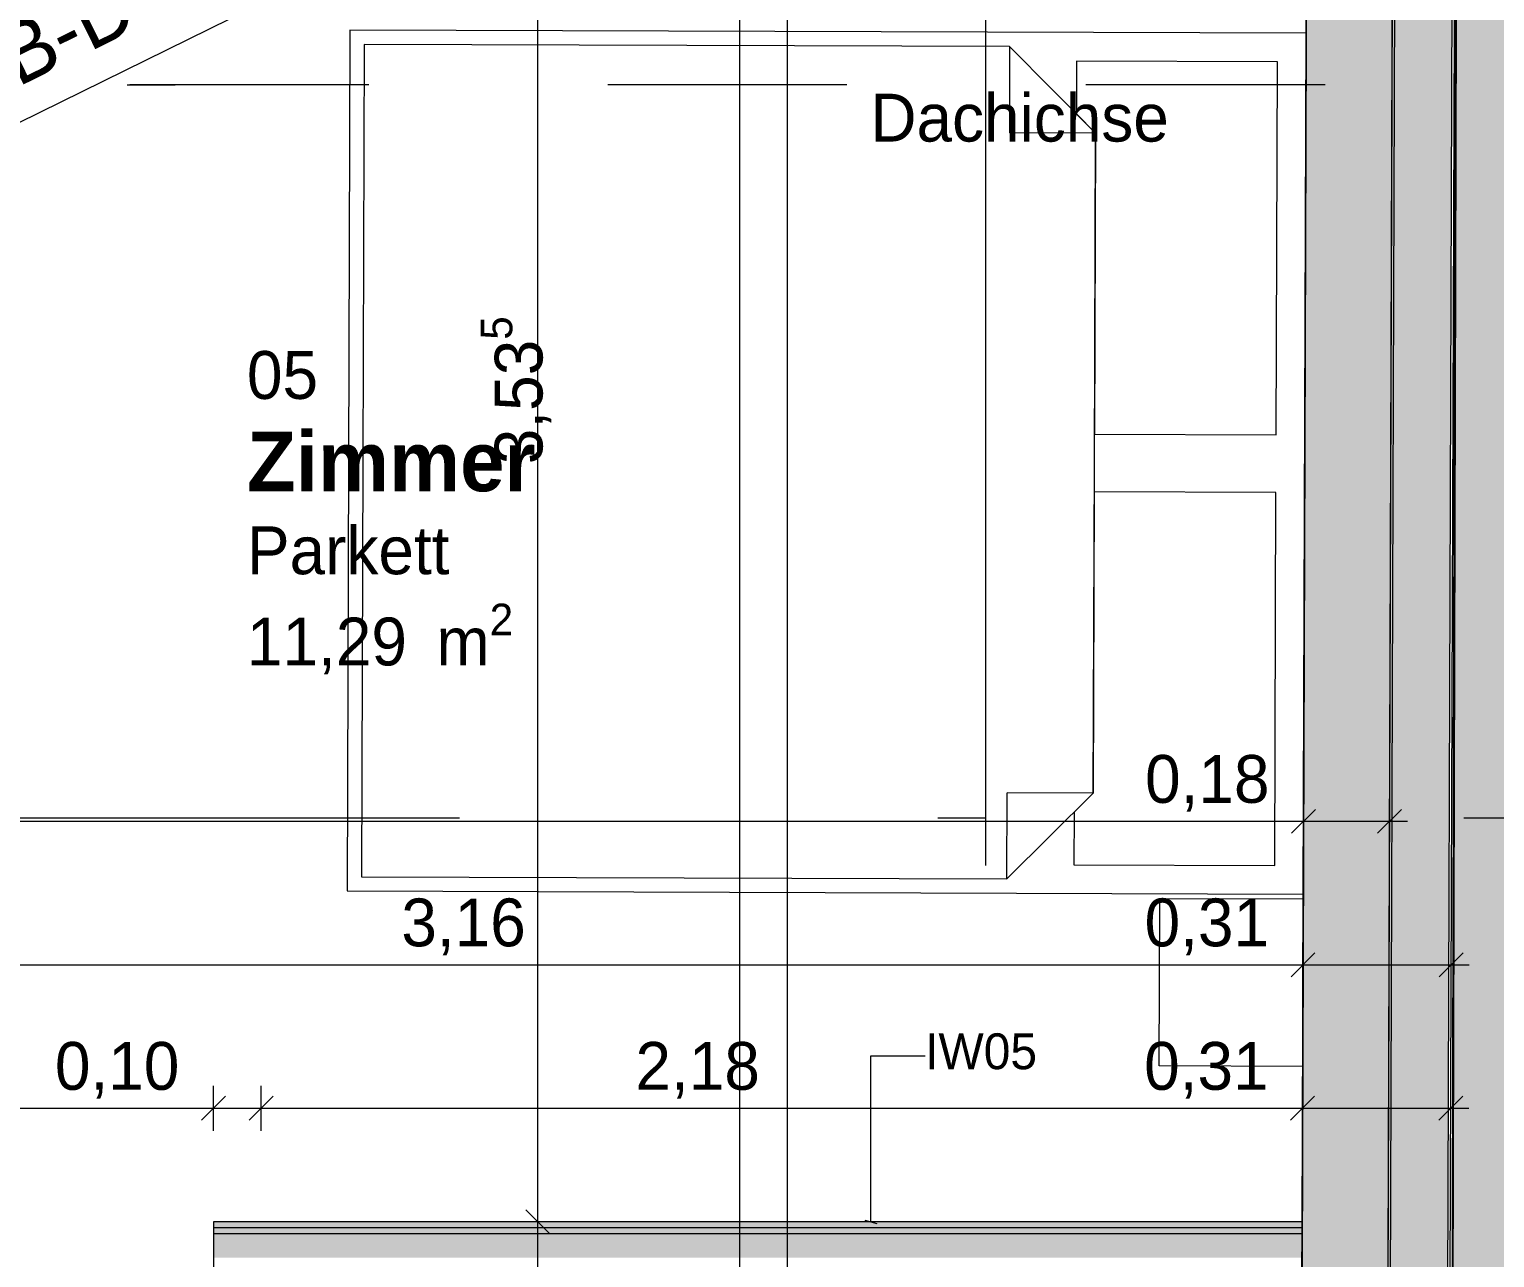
# Model space of a CAD drawing. Header units: metres. Extents: x -3 to 171, y -23 to 41.
# Drawn here: x 16 to 19.065, y -3.92 to -1.352 of the extents above; entities that cross this region are included whole.
import ezdxf

# ---------------------------------------------------------------- set-up
doc = ezdxf.new("R2010")
doc.units = ezdxf.units.M
doc.header["$MEASUREMENT"] = 0
for name, pattern in [('Achse', [0.004, 0.002, -0.001, 0, -0.001]), ('Schnittlinie', [0.006, 0.003, -0.0015, 0, -0.0015]), ('UNSICHTBAR', [0.4, 0, -0.4]), ('Untersicht', [0.001, 0.0005, -0.0005])]:
    doc.linetypes.add(name, pattern=pattern)
for name, color, linetype in [('4._1.DG PP STG1_1_000 Achsraster', 7, 'Continuous'), ('4._1.DG PP STG1_1_110 Wand Aussen', 7, 'Continuous'), ('4._1.DG PP STG1_1_130 Wand Innen', 7, 'Continuous'), ('4._1.DG PP STG1_1_210 Decke', 7, 'Continuous'), ('4._1.DG PP STG1_1_220 Bodenaufbau', 7, 'Continuous'), ('4._1.DG PP STG1_1_310 Dachkonstruktion massiv', 7, 'Continuous'), ('4._1.DG PP STG1_1_325 Dachfenster', 7, 'Continuous'), ('4._1.DG PP STG1_1_510 Möblierung', 7, 'Continuous'), ('4._1.DG PP STG1_1_725 Nachbarbebauung', 7, 'Continuous'), ('4._1.DG PP STG1_1_810 Raum', 7, 'Continuous'), ('4._1.DG PP STG1_1_851 Marker Schnitt', 7, 'Continuous'), ('4._1.DG PP STG1_1_870 Dokumentation allgemein', 7, 'Continuous'), ('4._1.DG PP STG1_1_915 Allgemein Beschriftung.x', 7, 'Continuous'), ('4._1.DG PP STG1_1_950 Polierplan Bemaßung', 7, 'Continuous'), ('4._1.DG PP STG1_1_Neubau_840 Baulinien', 7, 'Continuous')]:
    doc.layers.add(name, color=color, linetype=linetype)
doc.styles.add('ERSTELLTER_STIL_2', font='')
doc.styles.add('ERSTELLTER_STIL_6', font='')
doc.styles.get('ERSTELLTER_STIL_2').set_extended_font_data('Eurostile')
doc.styles.get('ERSTELLTER_STIL_6').set_extended_font_data('Eurostile', bold=True)
doc.linetypes.add('Grenze Grundstück', pattern='A,0,[1,415_260415_PP_VA_1_7 1 DG1.Shx,S=0.00031746,R=0,X=0,Y=0],-0.04,0', length=0.04)

msp = doc.modelspace()

# ---------------------------------------------------------------- hatches: boundary and pattern name
at = {"layer": '4._1.DG PP STG1_1_110 Wand Aussen', "linetype": 'Continuous', "lineweight": 13, "true_color": 0xff6400}
msp.add_hatch(color=30, dxfattribs=at).paths.add_polyline_path([(18.9648, -4.5692), (18.9802, 0.0639), (18.8598, -0.0832), (18.8448, -4.5688)])
at = {"layer": '4._1.DG PP STG1_1_110 Wand Aussen', "linetype": 'Continuous', "lineweight": 0, "true_color": 0x373737}
msp.add_hatch(color=250, dxfattribs=at).paths.add_polyline_path([(18.8546, -0.13), (18.8398, -4.5688), (18.8448, -4.5688), (18.8596, -0.13)])
at = {"layer": '4._1.DG PP STG1_1_110 Wand Aussen', "linetype": 'Continuous', "lineweight": 13, "true_color": 0x3f7f02}
msp.add_hatch(color=76, dxfattribs=at).paths.add_polyline_path([(18.674, -0.31), (18.6598, -4.5682), (18.8398, -4.5688), (18.854, -0.31)])
at = {"layer": '4._1.DG PP STG1_1_130 Wand Innen', "linetype": 'Continuous', "lineweight": 13, "true_color": 0xfb02fe}
for points in [[(18.6622, -3.845), (16.385, -3.845), (16.385, -3.8575), (18.6622, -3.8575)], [(18.6622, -3.8575), (16.385, -3.8575), (16.385, -3.87), (18.6621, -3.87)]]:
    msp.add_hatch(color=6, dxfattribs=at).paths.add_polyline_path(points)
at = {"layer": '4._1.DG PP STG1_1_130 Wand Innen', "linetype": 'Continuous', "lineweight": 13, "true_color": 0xffaa00}
msp.add_hatch(color=40, dxfattribs=at).paths.add_polyline_path([(18.6621, -3.87), (16.385, -3.87), (16.385, -3.92), (18.662, -3.92)])
at = {"layer": '4._1.DG PP STG1_1_725 Nachbarbebauung', "linetype": 'Continuous', "lineweight": 0, "true_color": 0x1f1f1f}
msp.add_hatch(color=250, dxfattribs=at).paths.add_polyline_path([(18.9876, -0.0005), (18.958, -11.4452), (22.9775, -11.4791), (22.9775, -0.0038)])

# ---------------------------------------------------------------- linework, layer by layer
at = {"layer": '4._1.DG PP STG1_1_000 Achsraster', "color": 5, "linetype": 'Achse', "lineweight": 0, "ltscale": 1000}
for p, q in [((18, 3), (18, -22.5231)), ((-1.5, -3), (21, -3))]:
    msp.add_line(p, q, dxfattribs=at)
at = {"layer": '4._1.DG PP STG1_1_110 Wand Aussen', "color": 7, "linetype": 'Continuous', "lineweight": 13, "ltscale": 1000}
for p, q in [((18.9648, -4.5692), (18.9802, 0.0639)), ((18.8448, -4.5688), (18.8596, -0.13))]:
    msp.add_line(p, q, dxfattribs=at)
at = {"layer": '4._1.DG PP STG1_1_110 Wand Aussen', "color": 7, "linetype": 'Continuous', "lineweight": 18, "ltscale": 1000}
msp.add_line((18.8398, -4.5688), (18.854, -0.31), dxfattribs=at)
at = {"layer": '4._1.DG PP STG1_1_110 Wand Aussen', "color": 7, "linetype": 'Continuous', "lineweight": 13, "ltscale": 1000, "flags": 128}
msp.add_lwpolyline([(18.9698, -4.5692), (18.9853, 0.07)], dxfattribs=at)
at = {"layer": '4._1.DG PP STG1_1_110 Wand Aussen', "color": 7, "linetype": 'Continuous', "lineweight": 18, "ltscale": 1000, "flags": 128}
msp.add_lwpolyline([(18.674, -0.31), (18.6598, -4.5682)], dxfattribs=at)
at = {"layer": '4._1.DG PP STG1_1_130 Wand Innen', "color": 7, "linetype": 'Continuous', "lineweight": 18, "ltscale": 1000}
for p, q in [((18.6622, -3.8575), (16.385, -3.8575)), ((18.6621, -3.87), (16.385, -3.87))]:
    msp.add_line(p, q, dxfattribs=at)
at = {"layer": '4._1.DG PP STG1_1_130 Wand Innen', "color": 7, "linetype": 'Continuous', "lineweight": 18, "ltscale": 1000, "flags": 128}
for points in [[(18.6622, -3.845), (16.385, -3.845)], [(16.385, -3.845), (16.385, -3.97)], [(18.6618, -3.97), (18.6622, -3.845)]]:
    msp.add_lwpolyline(points, dxfattribs=at)
at = {"layer": '4._1.DG PP STG1_1_210 Decke', "color": 255, "linetype": 'Continuous', "lineweight": 13, "ltscale": 1000, "flags": 128}
msp.add_lwpolyline([(3.625, -0.13), (0.1305, -0.13), (0.1845, -14.87), (5.505, -14.87), (5.505, -15.84), (13.475, -15.84), (13.475, -14.87), (18.8055, -14.87), (18.8546, -0.13), (15.325, -0.13), (15.325, -0.53), (12.525, -0.53), (12.525, -0.13), (6.455, -0.13), (6.455, -0.53), (3.625, -0.53)], close=True, dxfattribs=at)
at = {"layer": '4._1.DG PP STG1_1_220 Bodenaufbau', "color": 7, "linetype": 'Continuous', "lineweight": 13, "ltscale": 1000, "true_color": 0xf4f4f4, "flags": 128}
msp.add_lwpolyline([(0.3111, -0.31), (0.3639, -14.69), (18.6261, -14.69), (18.674, -0.31), (15.505, -0.31), (15.505, -0.71), (12.345, -0.71), (12.345, -0.31), (6.635, -0.31), (6.635, -0.71), (3.445, -0.71), (3.445, -0.31)], close=True, dxfattribs=at)
at = {"layer": '4._1.DG PP STG1_1_310 Dachkonstruktion massiv', "color": 8, "linetype": 'Untersicht', "lineweight": 13, "ltscale": 1000, "flags": 128}
msp.add_lwpolyline([(18.71, -1.4678), (12.345, -1.4678), (12.345, -0.71)], dxfattribs=at)
at = {"layer": '4._1.DG PP STG1_1_325 Dachfenster', "color": 255, "linetype": 'UNSICHTBAR', "lineweight": 13, "ltscale": 1000, "flags": 128}
for points in [[(16.2049, -0.8456), (16.2049, -1.4678)], [(17.9549, -0.8493), (17.9549, -1.4678)], [(16.2049, -1.4678), (17.9549, -1.4678)]]:
    msp.add_lwpolyline(points, dxfattribs=at)
at = {"layer": '4._1.DG PP STG1_1_510 Möblierung', "color": 8, "linetype": 'Continuous', "lineweight": 13, "ltscale": 1000, "true_color": 0x7e7f7f}
for p, q in [((16.6705, -1.3533), (16.6645, -3.1533)), ((18.6705, -1.36), (16.6705, -1.3533)), ((18.6645, -3.16), (18.6705, -1.36)), ((16.7004, -1.3834), (16.6975, -2.2534)), ((18.0504, -1.3879), (16.7004, -1.3834)), ((18.0504, -1.3879), (18.0498, -1.5679)), ((18.2298, -1.5685), (18.0504, -1.3879)), ((18.2298, -1.5685), (18.0498, -1.5679)), ((18.2275, -2.2585), (18.2298, -1.5685)), ((16.6975, -2.2534), (16.6946, -3.1234)), ((18.2252, -2.9485), (18.2275, -2.2585)), ((18.0446, -3.1279), (18.0452, -2.9479)), ((18.0446, -3.1279), (18.2252, -2.9485)), ((18.2252, -2.9485), (18.0452, -2.9479)), ((16.6946, -3.1234), (18.0446, -3.1279)), ((16.6645, -3.1533), (18.6645, -3.16)), ((18.3633, -3.519), (18.3645, -3.169)), ((18.3645, -3.169), (18.6645, -3.17)), ((18.6645, -3.17), (18.6633, -3.52)), ((18.6633, -3.52), (18.3633, -3.519))]:
    msp.add_line(p, q, dxfattribs=at)
at = {"layer": '4._1.DG PP STG1_1_510 Möblierung', "color": 8, "linetype": 'Continuous', "lineweight": 13, "ltscale": 1000, "true_color": 0x7e7f7f, "flags": 128}
for points in [[(18.2277, -2.1985), (18.6077, -2.1998), (18.6103, -1.4198), (18.1903, -1.4184), (18.1899, -1.5284), (18.2298, -1.5685)], [(18.2252, -2.9485), (18.1851, -2.9884), (18.1847, -3.0984), (18.6047, -3.0998), (18.6073, -2.3198), (18.2273, -2.3185)]]:
    msp.add_lwpolyline(points, close=True, dxfattribs=at)
at = {"layer": '4._1.DG PP STG1_1_725 Nachbarbebauung', "color": 8, "linetype": 'Continuous', "lineweight": 13, "ltscale": 1000, "flags": 128}
msp.add_lwpolyline([(22.9775, -0.0038), (18.9876, -0.0005), (18.958, -11.4452), (22.9775, -11.4791)], dxfattribs=at)
at = {"layer": '4._1.DG PP STG1_1_851 Marker Schnitt', "color": 7, "linetype": 'Schnittlinie', "lineweight": 13, "ltscale": 1000}
for p, q in [((17.4851, 4.805), (17.4851, -22.5231)), ((17.5851, 4.8037), (17.5851, -22.5231))]:
    msp.add_line(p, q, dxfattribs=at)
at = {"layer": '4._1.DG PP STG1_1_915 Allgemein Beschriftung.x', "color": 7, "linetype": 'Continuous', "lineweight": 13, "ltscale": 1000}
for p, q in [((17.7601, -3.845), (17.7601, -3.4983)), ((17.7601, -3.4983), (17.8736, -3.4983)), ((17.7476, -3.8417), (17.7726, -3.8483))]:
    msp.add_line(p, q, dxfattribs=at)
at = {"layer": '4._1.DG PP STG1_1_950 Polierplan Bemaßung', "color": 7, "linetype": 'Continuous', "lineweight": 13, "ltscale": 1000}
msp.add_line((10.905, -4.045), (18.8546, -0.13), dxfattribs=at)
at = {"layer": '4._1.DG PP STG1_1_950 Polierplan Bemaßung', "color": 6, "linetype": 'Continuous', "lineweight": 13, "ltscale": 1000, "true_color": 0xfb02fe}
for p, q in [((17.0636, -3.845), (17.0636, -0.31)), ((18.6639, -3.3545), (18.6639, -3.2608)), ((18.974, -3.3545), (18.974, -3.2608)), ((15.505, -3.3076), (18.6639, -3.3076)), ((18.6889, -3.2826), (18.6389, -3.3326)), ((18.6639, -3.3076), (18.974, -3.3076)), ((18.949, -3.3326), (18.999, -3.2826)), ((18.974, -3.3076), (19.0115, -3.3076)), ((16.41, -3.5826), (16.36, -3.6326)), ((16.385, -3.6545), (16.385, -3.5608)), ((16.51, -3.5826), (16.46, -3.6326)), ((16.485, -3.6545), (16.485, -3.5608)), ((18.6881, -3.5826), (18.6381, -3.6326)), ((18.6631, -3.6545), (18.6631, -3.5608)), ((18.948, -3.6326), (18.998, -3.5826)), ((18.973, -3.6545), (18.973, -3.5608)), ((14.11, -3.6076), (16.385, -3.6076)), ((16.385, -3.6076), (16.485, -3.6076)), ((16.485, -3.6076), (18.6631, -3.6076)), ((18.6631, -3.6076), (18.973, -3.6076)), ((18.973, -3.6076), (19.0105, -3.6076)), ((17.0386, -3.82), (17.0886, -3.87)), ((17.1105, -3.845), (17.0167, -3.845)), ((17.0636, -3.97), (17.0636, -3.845))]:
    msp.add_line(p, q, dxfattribs=at)
at = {"layer": '4._1.DG PP STG1_1_950 Polierplan Bemaßung', "color": 76, "linetype": 'Continuous', "lineweight": 13, "ltscale": 1000, "true_color": 0x3f7f02}
for p, q in [((18.665, -3.0545), (18.665, -2.9608)), ((18.845, -3.0545), (18.845, -2.9608)), ((18.69, -2.9826), (18.64, -3.0326)), ((18.82, -3.0326), (18.87, -2.9826)), ((9.55, -3.0076), (18.665, -3.0076)), ((18.665, -3.0076), (18.845, -3.0076)), ((18.845, -3.0076), (18.8825, -3.0076))]:
    msp.add_line(p, q, dxfattribs=at)
at = {"layer": '4._1.DG PP STG1_1_Neubau_840 Baulinien', "color": 76, "linetype": 'Grenze Grundstück', "lineweight": 13, "ltscale": 1000, "true_color": 0x3f7f02, "flags": 128}
msp.add_lwpolyline([(0.0612, -22.5231), (0.0564, -12.2031), (0, -0.0002), (18.985, -0.0012), (18.958, -11.4452), (18.9035, -19.5703), (18.8897, -22.5231)], dxfattribs=at)

# ---------------------------------------------------------------- texts
at = {"layer": '4._1.DG PP STG1_1_810 Raum', "color": 7, "linetype": 'Continuous', "lineweight": 13, "attachment_point": 1}
for s, insert, char_height, style in [('\\A1;{\\pql;\\pt0;\\fEurostile|b0|i0|c0|p0;\\W1.000000;05}', (16.4552, -2.0244), 0.1, 'ERSTELLTER_STIL_2'), ('\\A1;{\\pql;\\pt0;\\fEurostile|b1|i0|c0|p0;\\W1.000000;Zimmer}', (16.4552, -2.1926), 0.125, 'ERSTELLTER_STIL_6'), ('\\A1;{\\pql;\\pt0;\\fEurostile|b0|i0|c0|p0;\\W1.000000;Parkett}', (16.4552, -2.391), 0.1, 'ERSTELLTER_STIL_2'), ('\\A1;{\\pql;\\pt0,0.05;\\fEurostile|b0|i0|c0|p0;\\W1.000000;11,29\\fEurostile|b0|i0|c0|p0;\\W1.000000;\\A1{\\H.66x;\\S^  ;}\\fEurostile|b0|i0|c0|p0;\\W1.000000; m\\fEurostile|b0|i0|c0|p0;\\W1.000000;\\A1{\\H.66x;\\S2^  ;}}', (16.4552, -2.5525), 0.1, 'ERSTELLTER_STIL_2')]:
    msp.add_mtext(s, dxfattribs=dict(at, insert=insert, char_height=char_height, style=style))
at = {"layer": '4._1.DG PP STG1_1_870 Dokumentation allgemein', "color": 7, "linetype": 'Continuous', "lineweight": 13, "insert": (17.759, -1.5371), "char_height": 0.1, "attachment_point": 4, "style": 'ERSTELLTER_STIL_2'}
msp.add_mtext('\\A1;{\\pql;\\fEurostile|b0|i0|c0|p0;\\W1.000000;Dachichse}', dxfattribs=at)
at = {"layer": '4._1.DG PP STG1_1_915 Allgemein Beschriftung.x', "color": 7, "linetype": 'Continuous', "lineweight": 13, "insert": (17.8736, -3.489), "char_height": 0.075, "attachment_point": 4, "style": 'ERSTELLTER_STIL_2'}
msp.add_mtext('\\A1;{\\pql;\\fEurostile|b0|i0|c0|p0;\\W1.000000;IW05}', dxfattribs=at)
at = {"layer": '4._1.DG PP STG1_1_950 Polierplan Bemaßung', "color": 7, "linetype": 'Continuous', "lineweight": 13, "insert": (15.8186, -1.6375), "char_height": 0.125, "attachment_point": 4, "rotation": 26.2192, "style": 'ERSTELLTER_STIL_2'}
msp.add_mtext('\\A1;{\\pql;\\fEurostile|b0|i0|c0|p0;\\W1.000000;\\fEurostile|b0|i0|c0|p0;\\W1.000000;\\fEurostile|b0|i0|c0|p0;\\W1.000000;STB-Decke\\fEurostile|b0|i0|c0|p0;\\W1.000000;\\A1{\\H.66x;\\S^  ;}\\fEurostile|b0|i0|c0|p0;\\W1.000000;\\fEurostile|b0|i0|c0|p0;\\W1.000000;\\P\\pql;\\fEurostile|b0|i0|c0|p0;\\W1.000000;\\fEurostile|b0|i0|c0|p0;\\W1.000000;\\fEurostile|b0|i0|c0|p0;\\W1.000000;\\fEurostile|b0|i0|c0|p0;\\W1.000000;\\A1{\\H.66x;\\S^  ;}\\fEurostile|b0|i0|c0|p0;\\W1.000000;\\fEurostile|b0|i0|c0|p0;\\W1.000000;}', dxfattribs=at)
at = {"layer": '4._1.DG PP STG1_1_950 Polierplan Bemaßung', "color": 6, "linetype": 'Continuous', "lineweight": 13, "true_color": 0xfb02fe, "insert": (17.1026, -2.261), "char_height": 0.1, "attachment_point": 7, "rotation": 90, "style": 'ERSTELLTER_STIL_2'}
msp.add_mtext('\\A1;{\\pql;\\fEurostile|b0|i0|c0|p0;\\W1.000000;3,53\\fEurostile|b0|i0|c0|p0;\\W1.000000;\\A1{\\H.66x;\\S5^  ;}}', dxfattribs=at)
at = {"layer": '4._1.DG PP STG1_1_950 Polierplan Bemaßung', "color": 76, "linetype": 'Continuous', "lineweight": 13, "true_color": 0x3f7f02, "insert": (18.3336, -2.9876), "char_height": 0.1, "width": 0.306373, "attachment_point": 7, "style": 'ERSTELLTER_STIL_2'}
msp.add_mtext('\\A1;{\\pql;\\fEurostile|b0|i0|c0|p0;\\W1.000000;0,18}', dxfattribs=at)
at = {"layer": '4._1.DG PP STG1_1_950 Polierplan Bemaßung', "color": 6, "linetype": 'Continuous', "lineweight": 13, "true_color": 0xfb02fe, "char_height": 0.1, "width": 0.306373, "attachment_point": 7, "style": 'ERSTELLTER_STIL_2'}
for s, insert in [('\\A1;{\\pql;\\fEurostile|b0|i0|c0|p0;\\W1.000000;3,16}', (16.7781, -3.2876)), ('\\A1;{\\pql;\\fEurostile|b0|i0|c0|p0;\\W1.000000;0,31}', (18.3326, -3.2876)), ('\\A1;{\\pql;\\fEurostile|b0|i0|c0|p0;\\W1.000000;0,10}', (16.0536, -3.5876)), ('\\A1;{\\pql;\\fEurostile|b0|i0|c0|p0;\\W1.000000;2,18}', (17.2677, -3.5876)), ('\\A1;{\\pql;\\fEurostile|b0|i0|c0|p0;\\W1.000000;0,31}', (18.3317, -3.5876))]:
    msp.add_mtext(s, dxfattribs=dict(at, insert=insert))

doc.saveas('drawing.dxf')
